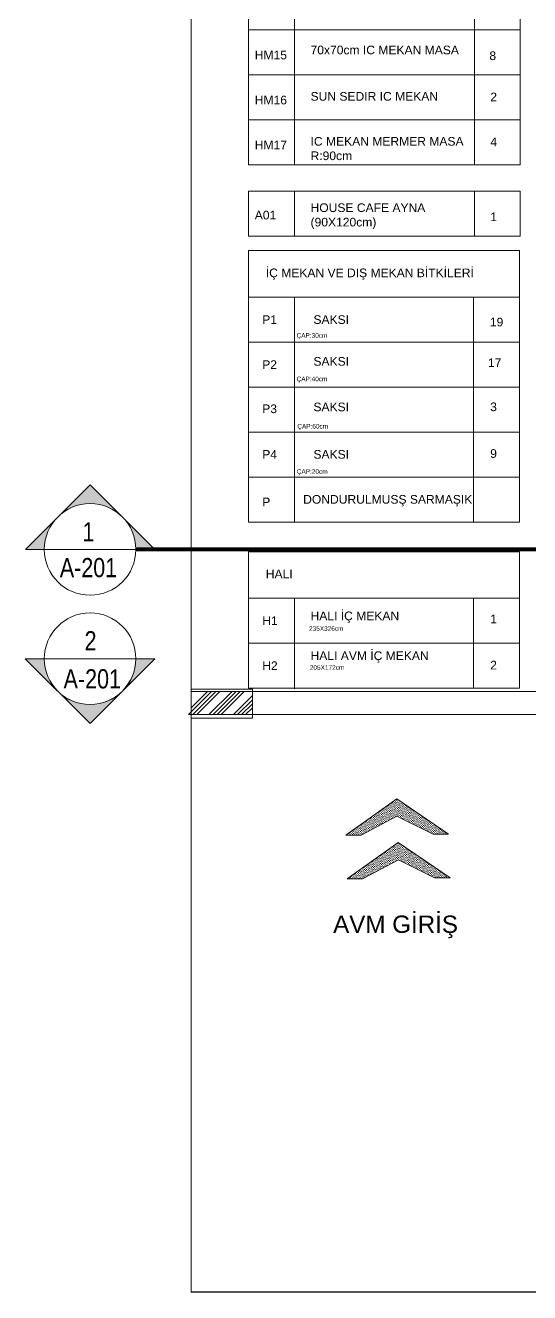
# Model space of a CAD drawing. Header units: millimetres. Extents: x 29001 to 40804, y -8833 to -5892.
# Drawn here: x 29001 to 29438, y -8681 to -7583 of the extents above; entities that cross this region are included whole.
import ezdxf
from ezdxf.enums import TextEntityAlignment as Align

# ---------------------------------------------------------------- set-up
doc = ezdxf.new("R2010")
doc.units = ezdxf.units.MM
doc.linetypes.add('DASHDOT2', pattern=[0.5, 0.25, -0.125, 0, -0.125])
doc.linetypes.add('MAVIBAHCE XREF$0$DASHDOT', pattern=[1, 0.5, -0.25, 0, -0.25])
doc.layers.get('0').update_dxf_attribs({"lineweight": 0})
for name, color, linetype, lineweight in [('00_KIRALAMA_GUZERGAH', 2, 'Continuous', 0), ('anahtar', 9, 'Continuous', 0), ('xxx_Auto_SIGN_GENERAL', 51, 'Continuous', 0), ('xxx_Auto_Yardimci_Isaret Genel', 51, 'Continuous', 0)]:
    doc.layers.add(name, color=color, linetype=linetype, lineweight=lineweight)
doc.styles.add('AUTOBAN', font='')
doc.styles.get("Standard").update_dxf_attribs({"font": 'arial.ttf'})
doc.styles.get('AUTOBAN').set_extended_font_data('Helvetica Normal Tr')

# ---------------------------------------------------------------- blocks, each defined once
blk = doc.blocks.new('TÜM LAYOOUT')
at = {"layer": 'anahtar', "linetype": 'Continuous', "lineweight": 0}
for p, q in [((-2.3, -1858.4), (17.7, -1838.4)), ((0, -1852.6), (14.2, -1838.4)), ((1.3, -1858.4), (21.3, -1838.4)), ((4.8, -1858.4), (24.8, -1838.4)), ((15.4, -1858.4), (35.4, -1838.4)), ((18.9, -1858.4), (38.9, -1838.4)), ((22.5, -1858.4), (42.5, -1838.4)), ((26, -1858.4), (46, -1838.4)), ((36.6, -1858.4), (53.1, -1841.9)), ((40.2, -1858.4), (53.1, -1845.5)), ((43.7, -1858.4), (53.1, -1849)), ((47.2, -1858.4), (53.1, -1852.5))]:
    blk.add_line(p, q, dxfattribs=at)
at = {"layer": 'anahtar', "lineweight": 0}
for p, q in [((53.1, -1838.4), (303.1, -1838.4)), ((303.3, -1858.4), (53.3, -1858.4))]:
    blk.add_line(p, q, dxfattribs=at)
for points in [[(0, -1838.4), (53.1, -1838.4), (53.1, -1858.4), (-2.3, -1858.4)], [(53.1, -1838.4), (53.1, -1836.4), (0, -1836.4)], [(0, -1861.5), (53.1, -1861.4), (53.1, -1858.4)]]:
    blk.add_lwpolyline(points, dxfattribs=at)
at = {"layer": 'xxx_Auto_Yardimci_Isaret Genel', "linetype": 'MAVIBAHCE XREF$0$DASHDOT', "lineweight": 0, "ltscale": 50, "const_width": 1}
blk.add_lwpolyline([(0, -124.4), (2346.3, -124.4), (2346.3, -2358.9), (0, -2358.9)], close=True, dxfattribs=at)
blk = doc.blocks.new('A$C573265D6')
at = {"layer": '00_KIRALAMA_GUZERGAH', "ltscale": 3}
h = blk.add_hatch(dxfattribs=at)
h.set_pattern_fill('SQDOTS', color=22, scale=0.1, angle=90, style=0)
h.set_pattern_definition([(90, (-240646.481, -952108.9823), (-2.54, 2e-16), [0, -2.54])])
h.paths.add_polyline_path([(95.8, 20.8), (112.7, 0), (104.7, 108.6), (0, 138.5), (16.9, 117.7), (81.4, 89.6)])
h = blk.add_hatch(dxfattribs=at)
h.set_pattern_fill('SQDOTS', color=22, scale=0.1, angle=90, style=0)
h.set_pattern_definition([(90, (-240704.1928, -952157.9014), (-2.54, 2e-16), [0, -2.54])])
h.paths.add_polyline_path([(38.1, -28.1), (55, -48.9), (47, 59.7), (-57.7, 89.6), (-40.8, 68.8), (23.7, 40.7)])
at = {"layer": '00_KIRALAMA_GUZERGAH', "color": 22, "ltscale": 3}
for points in [[(95.8, 20.8), (112.7, 0), (104.7, 108.6), (0, 138.5), (16.9, 117.7), (81.4, 89.6), (95.8, 20.8)], [(38.1, -28.1), (55, -48.9), (47, 59.7), (-57.7, 89.6), (-40.8, 68.8), (23.7, 40.7), (38.1, -28.1)]]:
    blk.add_lwpolyline(points, dxfattribs=at)
blk = doc.blocks.new('MOBİLYALAR')
at = {"color": 3, "lineweight": 0, "xscale": 0.5, "yscale": 0.5, "zscale": 0.5, "rotation": 51.53949777089516}
blk.add_blockref('A$C573265D6', (188.2, -2006.1), dxfattribs=at)
at = {"color": 8, "lineweight": 0, "true_color": 0x6e6e6e, "insert": (123.1, -2032.6), "char_height": 15, "attachment_point": 1}
blk.add_mtext_dynamic_auto_height_columns('AVM GİRİŞ', width=338.623, gutter_width=1, height=31.2, count=1, dxfattribs=at)
blk = doc.blocks.new('*U146')
at = {"layer": 'xxx_Auto_Yardimci_Isaret Genel'}
h = blk.add_hatch(color=256, dxfattribs=at)
edge = h.paths.add_edge_path()
edge.add_line((23554.35, 87997.19), (23549.42, 87997.19))
edge.add_line((23549.42, 87997.19), (23566.26, 88014.02))
edge.add_line((23566.26, 88014.02), (23583.1, 87997.19))
edge.add_line((23583.1, 87997.19), (23578.17, 87997.19))
edge.add_arc((23566.26, 87997.19), 11.91, 0, 180)
blk.add_line((23554.35, 87997.19), (23578.17, 87997.19), dxfattribs=at)
blk.add_lwpolyline([(23554.35, 87997.19), (23549.42, 87997.19), (23566.26, 88014.02), (23583.1, 87997.19), (23578.17, 87997.19, 1)], format="xyb", close=True, dxfattribs=at)
at = {"layer": 'xxx_Auto_Yardimci_Isaret Genel', "linetype": 'DASHDOT2', "ltscale": 50, "const_width": 1}
blk.add_lwpolyline([(24341.86, 87997.19), (23578.17, 87997.19)], dxfattribs=at)
at = {"layer": 'xxx_Auto_Yardimci_Isaret Genel'}
blk.add_circle((23566.26, 87997.19), 11.91, dxfattribs=at)
at = {"layer": 'xxx_Auto_Yardimci_Isaret Genel', "style": 'AUTOBAN', "width": 0.8}
for tag, p in [('SECTION', (23565.84, 88001.76)), ('SHEET', (23565.84, 87992.46))]:
    blk.add_attdef(tag, text='', height=5, dxfattribs=at).set_placement(p, align=Align.MIDDLE)

msp = doc.modelspace()

# ---------------------------------------------------------------- hatches: boundary and pattern name
at = {"layer": 'xxx_Auto_SIGN_GENERAL'}
h = msp.add_hatch(color=256, dxfattribs=at)
edge = h.paths.add_edge_path()
edge.add_line((29017.4, -8131.8), (29000.9, -8131.8))
edge.add_line((29000.9, -8131.8), (29057.1, -8188))
edge.add_line((29057.1, -8188), (29113.2, -8131.8))
edge.add_line((29113.2, -8131.8), (29096.7, -8131.8))
edge.add_arc((29057.1, -8131.8), 39.7, -180, 0, ccw=False)

# ---------------------------------------------------------------- linework, layer by layer
msp.add_line((29017.4, -8131.8), (29096.7, -8131.8), dxfattribs=at)
msp.add_lwpolyline([(29017.4, -8131.8), (29000.9, -8131.8), (29057.1, -8188), (29113.2, -8131.8), (29096.7, -8131.8, -1)], format="xyb", close=True, dxfattribs=at)
msp.add_circle((29057.1, -8131.8), 39.7, dxfattribs=at)

# ---------------------------------------------------------------- block references
at = {"color": 6}
msp.add_blockref('TÜM LAYOOUT', (29144.8, -6321.8), dxfattribs=at)

# ---------------------------------------------------------------- texts
at = {"layer": 'xxx_Auto_SIGN_GENERAL', "style": 'AUTOBAN', "width": 0.8}
for tag, p in [('2', (29057.5, -8116.1)), ('A-201', (29059, -8149.2))]:
    msp.add_attdef(tag, text='', height=16.7, dxfattribs=at).set_placement(p, align=Align.MIDDLE)

# ---------------------------------------------------------------- next in the draw order: linework, layer by layer
at = {"layer": 'xxx_Auto_Yardimci_Isaret Genel'}
msp.add_line((29234.5, -6764.7), (29234.5, -7703.7), dxfattribs=at)
at = {"layer": 'xxx_Auto_Yardimci_Isaret Genel', "color": 171}
for p, q in [((29234.5, -7818.4), (29234.5, -8013.4)), ((29234.5, -8079.4), (29234.5, -8157.8))]:
    msp.add_line(p, q, dxfattribs=at)
at = {"layer": 'xxx_Auto_Yardimci_Isaret Genel'}
msp.add_lwpolyline([(29234.5, -7765.4), (29234.5, -7726.4)], dxfattribs=at)
at = {"layer": 'xxx_Auto_Yardimci_Isaret Genel', "color": 171}
for points in [[(29194.5, -8013.4), (29194.5, -7777.9)], [(29234.5, -7818.4), (29234.5, -7935.4)], [(29194.5, -8157.4), (29194.5, -8039)], [(29234.5, -8079.4), (29234.5, -8157.8)]]:
    msp.add_lwpolyline(points, dxfattribs=at)

# ---------------------------------------------------------------- next in the draw order: block references
at = {"color": 6}
msp.add_blockref('MOBİLYALAR', (29144.8, -6321.8), dxfattribs=at)

# ---------------------------------------------------------------- next in the draw order: texts
at = {"layer": 'xxx_Auto_Yardimci_Isaret Genel', "char_height": 7.5, "width": 170.424, "attachment_point": 1, "style": 'AUTOBAN'}
for s, insert in [('HM15', (29199.9, -7604.8)), ('HM16', (29199.9, -7643.8)), ('HM17', (29199.9, -7682.8)), ('A01', (29199.9, -7743.5))]:
    msp.add_mtext(s, dxfattribs=dict(at, insert=insert))
at = {"layer": 'xxx_Auto_Yardimci_Isaret Genel', "color": 171, "char_height": 7.5, "attachment_point": 1, "style": 'AUTOBAN'}
for s, insert, width in [('P1', (29206.4, -7834.1), 170.424), ('P2', (29206.4, -7873.1), 170.424), ('P3', (29206.4, -7911.4), 170.424), ('P4', (29206.4, -7950.9), 170.424), ('P', (29206.4, -7992.2), 170.424), ('{\\fArial|b0|i0|c162|p34;HALI}', (29209.5, -8054.6, 0), 208.083), ('H1', (29206.4, -8095.1), 170.424), ('H2', (29206.4, -8134.1), 170.424)]:
    msp.add_mtext(s, dxfattribs=dict(at, insert=insert, width=width))

# ---------------------------------------------------------------- next in the draw order: linework, layer by layer
at = {"layer": 'xxx_Auto_Yardimci_Isaret Genel'}
for p, q in [((29194.5, -7586.7), (29430.2, -7586.7)), ((29194.5, -7625.7), (29430.2, -7625.7)), ((29194.5, -7664.7), (29430.2, -7664.7)), ((29194.5, -7703.7), (29430.2, -7703.7))]:
    msp.add_line(p, q, dxfattribs=at)
at = {"layer": 'xxx_Auto_Yardimci_Isaret Genel', "color": 171}
for p, q in [((29194.5, -7818.4), (29429.5, -7818.4)), ((29389.5, -7818.4), (29389.5, -7935.4)), ((29194.5, -7857.4), (29429.5, -7857.4)), ((29194.5, -7896.4), (29429.5, -7896.4)), ((29194.5, -7935.4), (29429.5, -7935.4)), ((29194.5, -7935.4), (29429.5, -7935.4)), ((29194.5, -7935.4), (29429.5, -7935.4)), ((29194.5, -7974.4), (29429.5, -7974.4)), ((29194.5, -7974.4), (29429.5, -7974.4)), ((29194.5, -7974.4), (29429.5, -7974.4)), ((29194.5, -7974.4), (29429.5, -7974.4)), ((29194.5, -8013.4), (29429.5, -8013.4)), ((29194.5, -8013.4), (29429.5, -8013.4)), ((29194.5, -8079.4), (29429.5, -8079.4)), ((29389.5, -8079.4), (29389.5, -8157.4)), ((29194.5, -8118.4), (29429.5, -8118.4)), ((29194.5, -8157.4), (29429.5, -8157.4))]:
    msp.add_line(p, q, dxfattribs=at)
at = {"layer": 'xxx_Auto_Yardimci_Isaret Genel'}
for points in [[(29375.8, -6725.7), (29429.5, -6725.7), (29430.2, -7703.7)], [(29194.5, -7703.7), (29194.5, -6764.7), (29389.5, -6764.7), (29390.2, -7352.7)], [(29390.6, -7703.7), (29389.5, -6764.7)], [(29390.4, -7726.4), (29390.5, -7765.4)]]:
    msp.add_lwpolyline(points, dxfattribs=at)
msp.add_lwpolyline([(29194.5, -7726.4), (29430.2, -7726.4), (29430.2, -7765.4), (29194.5, -7765.4)], close=True, dxfattribs=at)
at = {"layer": 'xxx_Auto_Yardimci_Isaret Genel', "color": 171}
for points in [[(29194.5, -7777.9), (29389.5, -7777.9)], [(29389.5, -7777.9), (29389.5, -7777.9), (29429.5, -7777.9), (29429.5, -8013.4)], [(29389.5, -8013.4), (29389.5, -7818.4)], [(29194.5, -8039), (29389.5, -8039)], [(29389.5, -8039), (29389.5, -8039), (29429.5, -8039), (29429.5, -8157.4)], [(29389.5, -8157.4), (29389.5, -8079.4)]]:
    msp.add_lwpolyline(points, dxfattribs=at)

# ---------------------------------------------------------------- next in the draw order: block references
at = {"layer": 'xxx_Auto_SIGN_GENERAL', "lineweight": 0, "xscale": 3.333333333333333, "yscale": 3.333333333333333, "zscale": 3.333333333333333}
msp.add_blockref('*U146', (-49497.1, -301361), dxfattribs=at).add_auto_attribs({'SHEET': 'A-201', 'SECTION': '1'})

# ---------------------------------------------------------------- next in the draw order: texts
at = {"layer": 'xxx_Auto_Yardimci_Isaret Genel', "char_height": 7.5, "width": 170.424, "attachment_point": 1, "style": 'AUTOBAN'}
for s, insert in [('70x70cm IC MEKAN MASA', (29248.3, -7600.4)), ('8', (29403.4, -7605.4)), ('SUN SEDIR IC MEKAN', (29248.3, -7640.6)), ('2', (29404.2, -7641.1)), ('IC MEKAN MERMER MASA \\PR:90cm', (29248.3, -7679.6)), ('4', (29404.2, -7680.1)), ('HOUSE CAFE AYNA\\P(90X120cm)', (29248.3, -7737.1)), ('1', (29404.2, -7745))]:
    msp.add_mtext(s, dxfattribs=dict(at, insert=insert))
at = {"layer": 'xxx_Auto_Yardimci_Isaret Genel', "color": 171, "attachment_point": 1, "style": 'AUTOBAN'}
for s, insert, char_height, width in [('{\\fArial|b0|i0|c162|p34;İÇ MEKAN VE DIŞ MEKAN BİTKİLERİ}', (29209.5, -7793.6, 0), 7.5, 208.083), ('SAKSI', (29250.8, -7834.1), 7.5, 170.424), ('19', (29403.8, -7836.2), 7.5, 170.424), ('ÇAP:30cm', (29236.2, -7849.6), 4, 170.424), ('SAKSI', (29250.8, -7870.3), 7.5, 170.424), ('17', (29402.2, -7871.4), 7.5, 170.424), ('ÇAP:40cm', (29236.2, -7887.3), 4, 170.424), ('SAKSI', (29250.8, -7909.8), 7.5, 170.424), ('3', (29404.1, -7909.7), 7.5, 170.424), ('ÇAP:60cm', (29236.8, -7928.3), 4, 170.424), ('SAKSI', (29250.8, -7950.9), 7.5, 170.424), ('9', (29404.1, -7950.2), 7.5, 170.424), ('ÇAP:20cm', (29236.4, -7967.5), 4, 170.424), ('DONDURULMUSŞ SARMAŞIK', (29241.9, -7989.9), 7.5, 170.424), ('HALI İÇ MEKAN', (29248.3, -8090.9), 7.5, 170.424), ('1', (29404.1, -8093.6), 7.5, 170.424), ('235X326cm', (29247, -8103.6), 4, 170.424), ('HALI AVM İÇ MEKAN', (29248.3, -8125.4), 7.5, 170.424), ('205X172cm', (29247.7, -8137.4), 4, 170.424), ('2', (29404.1, -8133.6), 7.5, 170.424)]:
    msp.add_mtext(s, dxfattribs=dict(at, insert=insert, char_height=char_height, width=width))

doc.saveas('drawing.dxf')
